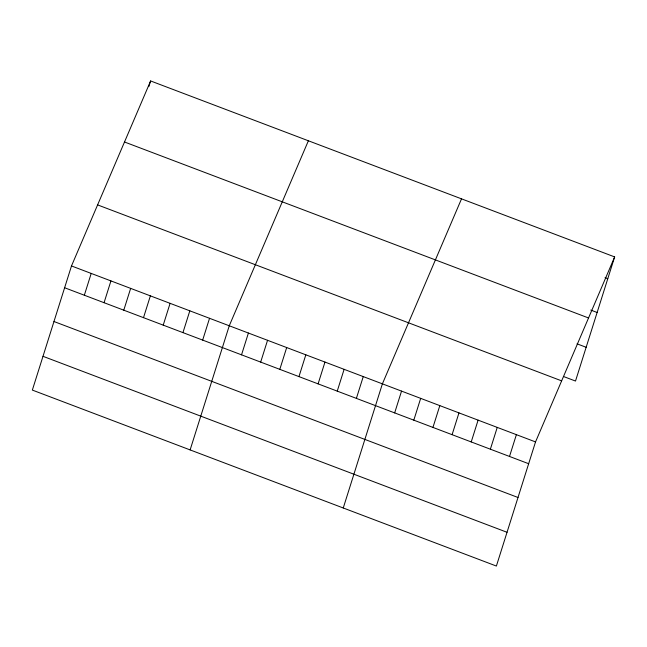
<?xml version="1.0" encoding="UTF-8"?>
<svg xmlns="http://www.w3.org/2000/svg" width="647" height="647" viewBox="0 0 647 647"><rect width="100%" height="100%" fill="white"/><g stroke="black" fill="none" stroke-linecap="round" stroke-linejoin="round"><path stroke-width="0.97" d="M71.493 265.949L32.35 390.084L496.386 566.052L535.53 441.917L614.65 256.916L150.614 80.948L71.493 265.949L535.53 441.917M148.818 86.633L150.614 80.948M84.336 295.226L91.211 273.422M104.062 302.707L110.936 280.903M123.779 310.18L130.654 288.384M143.505 317.661L150.379 295.857M163.222 325.142L170.096 303.338M182.947 332.623L189.822 310.819M202.665 340.096L209.539 318.3M190.121 449.916L229.264 325.773L308.384 140.771M241.533 354.839L248.408 333.035M260.676 362.094L267.551 340.29M279.811 369.356L286.686 347.552M298.954 376.611L305.829 354.807M318.098 383.873L324.972 362.069M337.241 391.128L344.115 369.332M356.384 398.39L363.258 376.586M343.258 507.984L382.393 383.849L461.521 198.847M394.662 412.907L401.536 391.103M413.805 420.162L420.679 398.366M432.948 427.424L439.823 405.62M452.091 434.679L458.966 412.883M471.226 441.941L478.101 420.138M490.369 449.196L497.244 427.4M509.512 456.458L516.387 434.655M614.65 256.916L575.506 381.051L563.658 376.562M605.042 277.676L607.776 278.72M590.751 310.067L597.124 312.485M124.499 141.992L588.544 317.968M577.043 343.824L586.158 347.285M97.6 204.897L561.636 380.865M64.619 287.745L528.656 463.713M53.968 321.519L518.004 497.486M43.001 356.311L507.038 532.287"/></g></svg>
